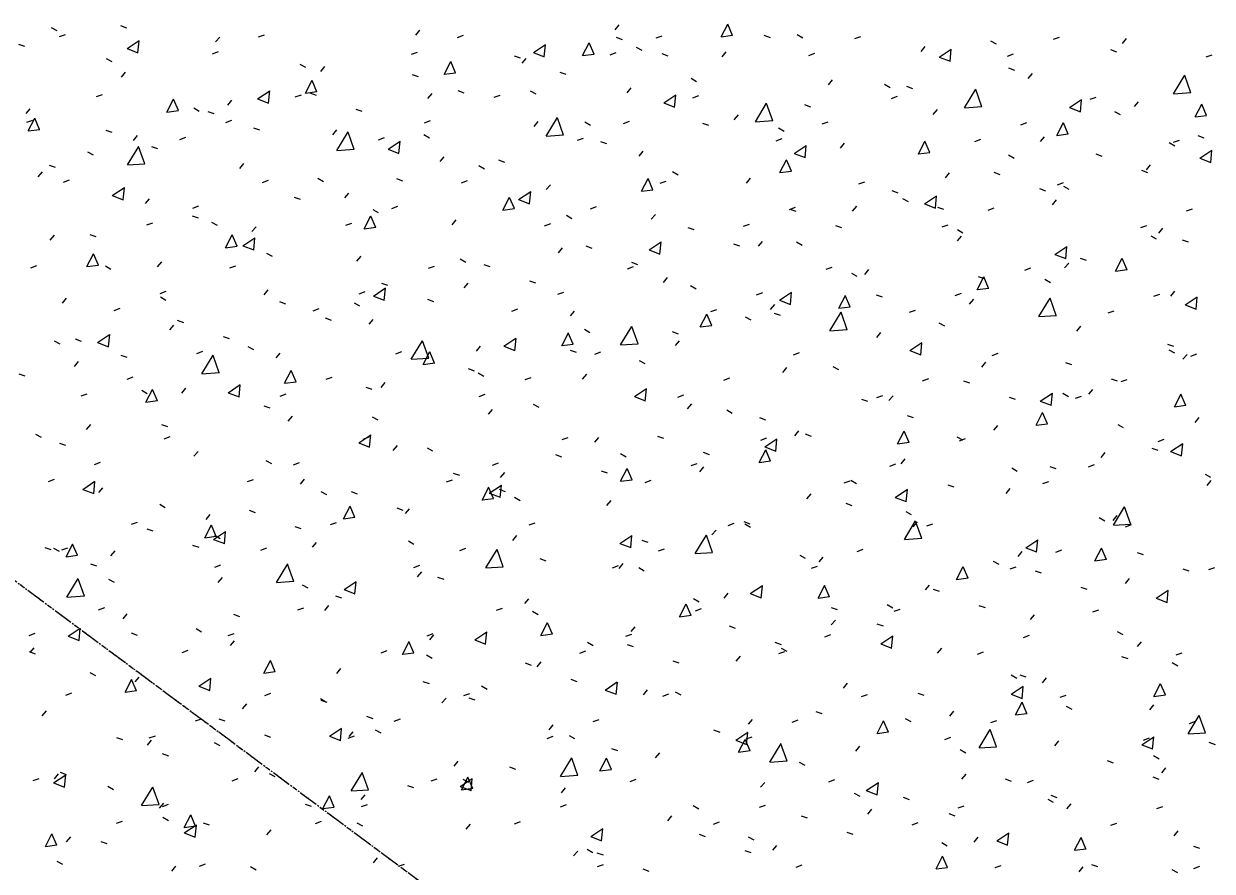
# Model space of a CAD drawing. Header units: centimetres. Extents: x -4512 to 25286, y -2765 to 13485.
# Drawn here: x 21274.1 to 21352, y 10781.6 to 10837 of the extents above; entities that cross this region are included whole.
import ezdxf

# ---------------------------------------------------------------- set-up
doc = ezdxf.new("R2010")
doc.units = ezdxf.units.CM
for name, pattern in [('Grundgrenze', [0.9, 0.4, -0.1, 0.1, -0.1, 0.1, -0.1]), ('Rasterlinie', [2.2225, 1.27, -0.3175, 0.3175, -0.3175]), ('Verdeckt 0_5', [0.10584, 0.05292, -0.05292])]:
    doc.linetypes.add(name, pattern=pattern)
for name, color, linetype, lineweight in [('A-ANNO-DIMS', 7, 'Continuous', 5), ('A-ANNO-DIMS-50', 7, 'Continuous', 5), ('A-FLOR', 7, 'Continuous', 9), ('A-FLOR-PATT', 7, 'Continuous', 9), ('S-GRID', 7, 'Continuous', 5)]:
    doc.layers.add(name, color=color, linetype=linetype, lineweight=lineweight)
doc.layers.add('A-DETL', color=251, linetype='Continuous', lineweight=9, true_color=0x4f4f4f)
doc.layers.add('C-PROP-LINE', color=96, linetype='Grundgrenze', lineweight=25, true_color=0x008000)
doc.styles.add('Arial Unicode MS_3', font='ARIALUNI.ttf', dxfattribs={"width": 0.8, "height": 9})
doc.dimstyles.new('M_1_100', dxfattribs={"dimscale": 30.48, "dimtxt": 9.052604, "dimasz": 0.098425, "dimexe": 0.246063, "dimexo": 0.0625, "dimgap": 0.032808, "dimtad": 1, "dimdec": 1, "dimrnd": 0.5, "dimdsep": 46, "dimtxsty": 'Arial Unicode MS_3', "dimblk1": 'OBLIQUE', "dimblk2": 'OBLIQUE', "dimsah": 1, "dimcen": 0.09, "dimazin": 0, "dimtfac": 1, "dimtdec": 4, "dimtix": 1, "dimtmove": 0, "dimatfit": 3, "dimfxl": 0.246063, "dimfxlon": 1, "dimtvp": 1, "dimtolj": 1, "dimtzin": 0, "dimlwd": 13, "dimlwe": 13, "dimarcsym": 2})

# ---------------------------------------------------------------- blocks, each defined once
blk = doc.blocks.new('FP_53-DD - FOK AF 300')
at = {"layer": 'A-FLOR-PATT', "color": 8, "lineweight": 5, "true_color": 0x787878}
for p, q in [((34599.312, 10836.771), (34599.677, 10836.564)), ((34603.848, 10836.889), (34604.243, 10836.749)), ((34636.226, 10836.617), (34636.493, 10836.938)), ((34643.172, 10836.146), (34643.607, 10836.988)), ((34643.926, 10836.237), (34643.605, 10836.977)), ((34599.857, 10836.161), (34600.251, 10836.306)), ((34610.077, 10835.814), (34610.345, 10836.135)), ((34612.884, 10836.142), (34613.277, 10836.287)), ((34623.185, 10836.256), (34623.453, 10836.577)), ((34625.904, 10836.115), (34626.298, 10836.26)), ((34636.305, 10836.118), (34636.701, 10835.977)), ((34638.919, 10836.081), (34639.313, 10836.225)), ((34643.172, 10836.147), (34643.928, 10836.249)), ((34645.979, 10836.256), (34646.375, 10836.115)), ((34648.151, 10836.294), (34648.515, 10836.087)), ((34651.928, 10836.038), (34652.321, 10836.182)), ((34664.932, 10835.988), (34665.325, 10836.131)), ((34669.446, 10835.715), (34669.714, 10836.035)), ((34597.157, 10835.669), (34597.553, 10835.529)), ((34604.278, 10835.38), (34605.071, 10835.907)), ((34604.278, 10835.38), (34604.99, 10835.106)), ((34604.99, 10835.094), (34605.071, 10835.896)), ((34609.87, 10835.035), (34610.264, 10835.18)), ((34622.893, 10835.01), (34623.286, 10835.154)), ((34630.877, 10835.119), (34631.669, 10835.646)), ((34631.589, 10834.833), (34631.669, 10835.634)), ((34634.103, 10834.922), (34634.539, 10835.765)), ((34634.857, 10835.014), (34634.536, 10835.755)), ((34637.615, 10835.478), (34637.979, 10835.271)), ((34643.243, 10834.851), (34643.51, 10835.171)), ((34656.274, 10835.2), (34656.542, 10835.52)), ((34657.452, 10834.826), (34658.243, 10835.352)), ((34658.163, 10834.539), (34658.244, 10835.34)), ((34660.814, 10835.892), (34661.178, 10835.685)), ((34668.668, 10835.32), (34669.063, 10835.178)), ((34602.907, 10834.737), (34603.272, 10834.531)), ((34625.031, 10833.695), (34625.467, 10834.538)), ((34625.785, 10833.787), (34625.465, 10834.527)), ((34629.623, 10834.908), (34630.018, 10834.767)), ((34630.144, 10834.421), (34630.412, 10834.741)), ((34630.877, 10835.119), (34631.589, 10834.845)), ((34634.103, 10834.924), (34634.859, 10835.026)), ((34635.909, 10834.977), (34636.302, 10835.122)), ((34639.299, 10835.05), (34639.694, 10834.909)), ((34648.92, 10834.937), (34649.313, 10835.081)), ((34657.452, 10834.826), (34658.163, 10834.551)), ((34661.924, 10834.889), (34662.317, 10835.032)), ((34674.923, 10834.833), (34675.316, 10834.976)), ((34603.904, 10833.507), (34604.172, 10833.828)), ((34615.591, 10834.362), (34615.955, 10834.155)), ((34616.954, 10833.881), (34617.222, 10834.201)), ((34622.938, 10833.696), (34623.334, 10833.555)), ((34625.031, 10833.697), (34625.787, 10833.799)), ((34632.617, 10833.841), (34633.012, 10833.7)), ((34661.993, 10834.12), (34662.388, 10833.979)), ((34663.287, 10833.427), (34663.555, 10833.747)), ((34672.795, 10832.424), (34673.53, 10833.639)), ((34673.932, 10832.487), (34673.527, 10833.626)), ((34615.957, 10832.464), (34616.392, 10833.306)), ((34616.711, 10832.556), (34616.39, 10833.296)), ((34641.206, 10833.439), (34641.571, 10833.232)), ((34650.197, 10833.01), (34650.465, 10833.33)), ((34653.873, 10833.042), (34654.237, 10832.835)), ((34655.316, 10832.919), (34655.711, 10832.778)), ((34602.267, 10832.24), (34602.661, 10832.384)), ((34606.878, 10831.228), (34607.314, 10832.071)), ((34607.633, 10831.321), (34607.312, 10832.061)), ((34612.824, 10832.091), (34613.617, 10832.618)), ((34612.824, 10832.091), (34613.536, 10831.817)), ((34613.536, 10831.805), (34613.617, 10832.607)), ((34615.293, 10832.22), (34615.687, 10832.365)), ((34615.956, 10832.465), (34616.712, 10832.568)), ((34616.252, 10832.482), (34616.648, 10832.341)), ((34623.975, 10832.12), (34624.243, 10832.441)), ((34625.934, 10832.63), (34626.329, 10832.489)), ((34628.313, 10832.192), (34628.707, 10832.337)), ((34630.667, 10832.62), (34631.032, 10832.413)), ((34637.016, 10832.482), (34637.284, 10832.802)), ((34639.416, 10831.821), (34640.208, 10832.347)), ((34640.128, 10831.535), (34640.209, 10832.336)), ((34641.328, 10832.157), (34641.721, 10832.301)), ((34654.336, 10832.114), (34654.729, 10832.258)), ((34659.11, 10831.51), (34659.845, 10832.726)), ((34660.247, 10831.573), (34659.842, 10832.713)), ((34665.985, 10831.519), (34666.776, 10832.044)), ((34666.696, 10831.232), (34666.776, 10832.033)), ((34667.339, 10832.063), (34667.732, 10832.207)), ((34672.795, 10832.425), (34673.935, 10832.501)), ((34597.668, 10831.126), (34597.937, 10831.447)), ((34606.878, 10831.23), (34607.635, 10831.333)), ((34608.637, 10831.496), (34609.002, 10831.289)), ((34609.565, 10831.265), (34609.96, 10831.125)), ((34610.868, 10831.678), (34611.136, 10831.999)), ((34619.248, 10831.416), (34619.644, 10831.276)), ((34639.416, 10831.822), (34640.128, 10831.547)), ((34645.418, 10830.587), (34646.153, 10831.803)), ((34646.556, 10830.651), (34646.15, 10831.79)), ((34648.638, 10831.715), (34649.033, 10831.574)), ((34657.066, 10831.065), (34657.333, 10831.385)), ((34659.11, 10831.511), (34660.25, 10831.588)), ((34665.985, 10831.52), (34666.696, 10831.244)), ((34668.931, 10831.275), (34669.295, 10831.067)), ((34670.238, 10831.581), (34670.505, 10831.9)), ((34674.207, 10830.907), (34674.642, 10831.748)), ((34674.96, 10830.998), (34674.639, 10831.738)), ((34597.706, 10830.562), (34598.1, 10830.707)), ((34597.797, 10829.989), (34598.233, 10830.832)), ((34598.552, 10830.082), (34598.231, 10830.822)), ((34610.735, 10830.545), (34611.128, 10830.69)), ((34623.757, 10830.521), (34624.151, 10830.665)), ((34630.935, 10830.285), (34631.203, 10830.606)), ((34631.719, 10829.655), (34632.455, 10830.872)), ((34632.858, 10829.72), (34632.452, 10830.859)), ((34634.259, 10830.582), (34634.624, 10830.376)), ((34636.774, 10830.489), (34637.167, 10830.633)), ((34641.959, 10830.509), (34642.354, 10830.368)), ((34644.034, 10830.716), (34644.301, 10831.036)), ((34645.418, 10830.588), (34646.559, 10830.665)), ((34649.785, 10830.449), (34650.178, 10830.593)), ((34662.79, 10830.401), (34663.183, 10830.544)), ((34665.148, 10829.697), (34665.583, 10830.538)), ((34665.901, 10829.788), (34665.58, 10830.528)), ((34674.207, 10830.909), (34674.962, 10831.009)), ((34597.797, 10829.99), (34598.554, 10830.094)), ((34602.875, 10830.046), (34603.271, 10829.906)), ((34612.561, 10830.201), (34612.957, 10830.06)), ((34617.745, 10829.745), (34618.013, 10830.066)), ((34618.014, 10828.714), (34618.75, 10829.932)), ((34619.153, 10828.78), (34618.747, 10829.919)), ((34623.718, 10829.759), (34624.083, 10829.552)), ((34631.719, 10829.656), (34632.861, 10829.734)), ((34646.93, 10830.19), (34647.294, 10829.983)), ((34665.148, 10829.699), (34665.903, 10829.8)), ((34604.301, 10827.764), (34605.038, 10828.982)), ((34604.695, 10829.372), (34604.963, 10829.692)), ((34605.441, 10827.83), (34605.035, 10828.969)), ((34605.873, 10828.983), (34606.268, 10828.842)), ((34607.721, 10829.438), (34608.115, 10829.583)), ((34620.745, 10829.416), (34621.139, 10829.56)), ((34621.369, 10828.8), (34622.161, 10829.327)), ((34622.081, 10828.514), (34622.161, 10829.315)), ((34633.763, 10829.385), (34634.157, 10829.53)), ((34635.277, 10829.301), (34635.672, 10829.16)), ((34646.776, 10829.347), (34647.169, 10829.491)), ((34647.954, 10828.522), (34648.746, 10829.047)), ((34648.666, 10828.235), (34648.746, 10829.036)), ((34650.989, 10828.875), (34651.257, 10829.195)), ((34656.086, 10828.483), (34656.521, 10829.324)), ((34656.839, 10828.574), (34656.518, 10829.314)), ((34659.782, 10829.301), (34660.175, 10829.445)), ((34664.079, 10829.293), (34664.346, 10829.613)), ((34672.519, 10829.233), (34672.884, 10829.025)), ((34672.783, 10829.248), (34673.176, 10829.391)), ((34674.377, 10829.684), (34674.771, 10829.543)), ((34601.682, 10828.627), (34602.047, 10828.42)), ((34618.013, 10828.715), (34619.156, 10828.794)), ((34621.369, 10828.8), (34622.081, 10828.526)), ((34624.767, 10827.985), (34625.035, 10828.306)), ((34637.808, 10828.347), (34638.076, 10828.667)), ((34647.955, 10828.522), (34648.666, 10828.247)), ((34656.086, 10828.485), (34656.841, 10828.586)), ((34661.992, 10828.428), (34662.356, 10828.221)), ((34667.703, 10828.487), (34668.098, 10828.345)), ((34674.516, 10828.211), (34675.307, 10828.735)), ((34674.516, 10828.211), (34675.227, 10827.935)), ((34675.227, 10827.923), (34675.307, 10828.723)), ((34599.182, 10827.763), (34599.578, 10827.622)), ((34604.301, 10827.765), (34605.444, 10827.844)), ((34611.659, 10827.543), (34611.927, 10827.864)), ((34627.311, 10827.723), (34627.676, 10827.516)), ((34628.594, 10828.091), (34628.989, 10827.95)), ((34647.021, 10827.265), (34647.456, 10828.106)), ((34647.021, 10827.267), (34647.776, 10827.368)), ((34647.774, 10827.356), (34647.453, 10828.096)), ((34670.694, 10827.415), (34671.089, 10827.274)), ((34671.03, 10827.447), (34671.297, 10827.767)), ((34598.459, 10826.99), (34598.728, 10827.311)), ((34600.117, 10826.642), (34600.511, 10826.787)), ((34613.145, 10826.625), (34613.539, 10826.769)), ((34616.767, 10826.895), (34617.132, 10826.689)), ((34621.909, 10826.878), (34622.305, 10826.737)), ((34626.167, 10826.6), (34626.561, 10826.744)), ((34637.953, 10826.043), (34638.388, 10826.884)), ((34638.706, 10826.135), (34638.385, 10826.874)), ((34639.183, 10826.567), (34639.577, 10826.711)), ((34639.985, 10827.335), (34640.35, 10827.128)), ((34644.826, 10826.581), (34645.093, 10826.902)), ((34652.194, 10826.526), (34652.587, 10826.67)), ((34657.858, 10826.931), (34658.125, 10827.251)), ((34661.028, 10827.287), (34661.423, 10827.146)), ((34665.198, 10826.477), (34665.591, 10826.621)), ((34603.309, 10825.763), (34604.102, 10826.29)), ((34604.022, 10825.477), (34604.102, 10826.279)), ((34618.536, 10825.61), (34618.804, 10825.931)), ((34629.912, 10825.507), (34630.704, 10826.034)), ((34630.624, 10825.222), (34630.704, 10826.022)), ((34631.727, 10826.151), (34631.994, 10826.471)), ((34637.952, 10826.044), (34638.708, 10826.146)), ((34654.351, 10826.085), (34654.746, 10825.944)), ((34664.02, 10826.216), (34664.415, 10826.075)), ((34665.581, 10826.387), (34665.946, 10826.18)), ((34603.309, 10825.763), (34604.021, 10825.489)), ((34605.486, 10825.237), (34605.754, 10825.558)), ((34608.586, 10824.95), (34608.98, 10825.094)), ((34615.223, 10825.663), (34615.618, 10825.522)), ((34621.611, 10824.928), (34622.004, 10825.072)), ((34628.882, 10824.816), (34629.317, 10825.658)), ((34629.635, 10824.909), (34629.314, 10825.648)), ((34629.912, 10825.508), (34630.624, 10825.233)), ((34634.629, 10824.898), (34635.023, 10825.042)), ((34651.781, 10824.741), (34652.049, 10825.062)), ((34655.051, 10825.579), (34655.415, 10825.372)), ((34656.491, 10825.22), (34657.282, 10825.745)), ((34656.491, 10825.22), (34657.202, 10824.945)), ((34657.203, 10824.933), (34657.283, 10825.734)), ((34664.872, 10825.16), (34665.139, 10825.48)), ((34608.535, 10824.446), (34608.93, 10824.305)), ((34619.807, 10823.586), (34620.243, 10824.428)), ((34620.561, 10823.679), (34620.24, 10824.418)), ((34620.361, 10824.861), (34620.726, 10824.655)), ((34628.881, 10824.818), (34629.637, 10824.92)), ((34633.038, 10824.478), (34633.403, 10824.271)), ((34638.6, 10824.213), (34638.868, 10824.533)), ((34647.642, 10824.86), (34648.035, 10825.004)), ((34647.672, 10824.88), (34648.067, 10824.739)), ((34657.344, 10825.015), (34657.739, 10824.874)), ((34660.649, 10824.815), (34661.042, 10824.958)), ((34673.65, 10824.761), (34674.043, 10824.905)), ((34605.573, 10823.842), (34605.967, 10823.987)), ((34609.814, 10824.03), (34610.179, 10823.823)), ((34612.451, 10823.409), (34612.719, 10823.729)), ((34618.599, 10823.822), (34618.992, 10823.966)), ((34619.807, 10823.588), (34620.563, 10823.69)), ((34625.559, 10823.851), (34625.827, 10824.172)), ((34631.618, 10823.794), (34632.012, 10823.938)), ((34640.992, 10823.674), (34641.387, 10823.533)), ((34644.633, 10823.759), (34645.026, 10823.903)), ((34650.666, 10823.812), (34651.061, 10823.671)), ((34657.641, 10823.715), (34658.034, 10823.859)), ((34658.642, 10823.539), (34659.006, 10823.332)), ((34670.644, 10823.664), (34671.036, 10823.807)), ((34671.823, 10823.314), (34672.09, 10823.634)), ((34599.251, 10822.856), (34599.519, 10823.177)), ((34601.845, 10823.226), (34602.24, 10823.086)), ((34610.73, 10822.351), (34611.165, 10823.194)), ((34611.484, 10822.444), (34611.163, 10823.184)), ((34611.858, 10822.477), (34612.65, 10823.004)), ((34612.57, 10822.192), (34612.651, 10822.993)), ((34638.454, 10822.213), (34639.246, 10822.739)), ((34639.166, 10821.927), (34639.246, 10822.727)), ((34645.618, 10822.448), (34645.886, 10822.768)), ((34648.108, 10822.727), (34648.473, 10822.52)), ((34658.651, 10822.798), (34658.918, 10823.118)), ((34671.303, 10823.134), (34671.667, 10822.927)), ((34673.354, 10822.875), (34673.749, 10822.734)), ((34601.65, 10821.113), (34602.085, 10821.956)), ((34602.404, 10821.206), (34602.083, 10821.946)), ((34610.73, 10822.353), (34611.486, 10822.456)), ((34611.858, 10822.477), (34612.57, 10822.203)), ((34613.409, 10821.997), (34613.774, 10821.79)), ((34632.519, 10822.018), (34632.787, 10822.338)), ((34634.31, 10822.465), (34634.705, 10822.324)), ((34638.454, 10822.213), (34639.166, 10821.938)), ((34643.986, 10822.606), (34644.381, 10822.465)), ((34665.026, 10821.916), (34665.817, 10822.441)), ((34665.026, 10821.916), (34665.737, 10821.641)), ((34665.738, 10821.629), (34665.817, 10822.429)), ((34597.968, 10821.045), (34598.362, 10821.19)), ((34601.649, 10821.115), (34602.406, 10821.218)), ((34602.859, 10821.162), (34603.224, 10820.955)), ((34606.278, 10821.103), (34606.546, 10821.423)), ((34610.998, 10821.03), (34611.392, 10821.175)), ((34619.329, 10821.477), (34619.596, 10821.797)), ((34624.022, 10821.008), (34624.415, 10821.152)), ((34626.09, 10821.618), (34626.455, 10821.412)), ((34627.626, 10821.254), (34628.022, 10821.113)), ((34637.305, 10821.398), (34637.7, 10821.258)), ((34665.665, 10821.027), (34665.932, 10821.347)), ((34666.68, 10821.677), (34667.075, 10821.536)), ((34668.998, 10820.819), (34669.432, 10821.659)), ((34669.751, 10820.909), (34669.43, 10821.649)), ((34637.04, 10820.977), (34637.433, 10821.121)), ((34639.393, 10820.08), (34639.661, 10820.4)), ((34650.052, 10820.939), (34650.445, 10821.083)), ((34651.7, 10820.689), (34652.065, 10820.482)), ((34652.574, 10820.609), (34652.842, 10820.929)), ((34659.937, 10819.605), (34660.371, 10820.446)), ((34660.004, 10820.477), (34660.399, 10820.335)), ((34660.69, 10819.697), (34660.369, 10820.436)), ((34663.058, 10820.893), (34663.451, 10821.036)), ((34668.998, 10820.82), (34669.753, 10820.921)), ((34613.243, 10819.275), (34613.511, 10819.596)), ((34620.405, 10819.189), (34621.197, 10819.716)), ((34620.941, 10820.041), (34621.337, 10819.9)), ((34621.117, 10818.904), (34621.197, 10819.705)), ((34626.351, 10819.718), (34626.619, 10820.039)), ((34630.622, 10820.188), (34631.017, 10820.048)), ((34641.164, 10819.873), (34641.529, 10819.666)), ((34659.937, 10819.607), (34660.692, 10819.708)), ((34664.364, 10820.289), (34664.729, 10820.081)), ((34600.043, 10818.722), (34600.311, 10819.043)), ((34606.439, 10819.355), (34606.833, 10819.5)), ((34606.455, 10819.13), (34606.821, 10818.924)), ((34614.254, 10818.825), (34614.65, 10818.685)), ((34619.465, 10819.335), (34619.859, 10819.48)), ((34620.405, 10819.189), (34621.117, 10818.915)), ((34623.937, 10818.976), (34624.333, 10818.835)), ((34632.485, 10819.308), (34632.879, 10819.452)), ((34645.5, 10819.273), (34645.893, 10819.417)), ((34646.994, 10818.916), (34647.786, 10819.441)), ((34646.994, 10818.916), (34647.706, 10818.641)), ((34647.706, 10818.63), (34647.786, 10819.43)), ((34650.873, 10818.388), (34651.307, 10819.229)), ((34651.626, 10818.48), (34651.305, 10819.219)), ((34653.327, 10819.274), (34653.722, 10819.133)), ((34658.508, 10819.23), (34658.901, 10819.373)), ((34659.444, 10818.666), (34659.712, 10818.986)), ((34663.982, 10817.844), (34664.716, 10819.059)), ((34665.12, 10817.907), (34664.713, 10819.046)), ((34671.511, 10819.179), (34671.904, 10819.322)), ((34672.617, 10819.182), (34672.884, 10819.502)), ((34673.56, 10818.61), (34674.35, 10819.134)), ((34674.271, 10818.323), (34674.351, 10819.123)), ((34603.425, 10818.247), (34603.819, 10818.392)), ((34616.453, 10818.229), (34616.846, 10818.374)), ((34619.139, 10818.756), (34619.505, 10818.55)), ((34629.474, 10818.204), (34629.868, 10818.348)), ((34633.312, 10817.885), (34633.58, 10818.205)), ((34642.49, 10818.171), (34642.884, 10818.315)), ((34646.412, 10818.316), (34646.679, 10818.636)), ((34646.648, 10818.069), (34647.043, 10817.928)), ((34650.291, 10816.922), (34651.026, 10818.137)), ((34650.872, 10818.39), (34651.628, 10818.492)), ((34651.429, 10816.986), (34651.022, 10818.124)), ((34655.5, 10818.13), (34655.893, 10818.273)), ((34668.505, 10818.081), (34668.898, 10818.224)), ((34673.56, 10818.61), (34674.271, 10818.335)), ((34607.071, 10816.97), (34607.339, 10817.29)), ((34607.566, 10817.607), (34607.961, 10817.467)), ((34617.251, 10817.761), (34617.647, 10817.621)), ((34620.121, 10817.344), (34620.389, 10817.664)), ((34641.805, 10817.167), (34642.24, 10818.008)), ((34641.805, 10817.169), (34642.56, 10817.271)), ((34642.559, 10817.259), (34642.237, 10817.998)), ((34644.757, 10817.836), (34645.122, 10817.629)), ((34657.425, 10817.44), (34657.789, 10817.233)), ((34663.982, 10817.845), (34665.122, 10817.921)), ((34602.343, 10816.15), (34603.136, 10816.677)), ((34603.056, 10815.865), (34603.137, 10816.666)), ((34610.563, 10816.544), (34610.959, 10816.404)), ((34632.735, 10815.942), (34633.169, 10816.783)), ((34633.488, 10816.034), (34633.167, 10816.773)), ((34634.218, 10817.016), (34634.583, 10816.81)), ((34636.593, 10815.991), (34637.328, 10817.207)), ((34637.731, 10816.056), (34637.325, 10817.194)), ((34639.967, 10816.862), (34640.362, 10816.721)), ((34650.29, 10816.923), (34651.432, 10817)), ((34653.368, 10816.477), (34653.636, 10816.797)), ((34666.459, 10816.896), (34666.726, 10817.216)), ((34599.5, 10816.261), (34599.865, 10816.055)), ((34600.875, 10816.387), (34601.271, 10816.247)), ((34602.343, 10816.15), (34603.056, 10815.876)), ((34612.187, 10815.892), (34612.553, 10815.685)), ((34622.888, 10815.05), (34623.624, 10816.267)), ((34624.027, 10815.116), (34623.62, 10816.254)), ((34627.145, 10815.586), (34627.412, 10815.906)), ((34628.95, 10815.9), (34629.742, 10816.426)), ((34628.95, 10815.9), (34629.662, 10815.626)), ((34629.663, 10815.614), (34629.743, 10816.415)), ((34632.734, 10815.943), (34633.49, 10816.046)), ((34636.592, 10815.992), (34637.734, 10816.07)), ((34640.187, 10815.948), (34640.454, 10816.268)), ((34655.533, 10815.617), (34656.324, 10816.142)), ((34656.245, 10815.331), (34656.325, 10816.131)), ((34672.393, 10816.047), (34672.788, 10815.906)), ((34600.836, 10814.589), (34601.104, 10814.91)), ((34603.874, 10815.325), (34604.27, 10815.185)), ((34608.851, 10815.437), (34609.245, 10815.582)), ((34609.176, 10814.101), (34609.913, 10815.319)), ((34610.316, 10814.168), (34609.909, 10815.306)), ((34614.036, 10815.143), (34614.304, 10815.463)), ((34621.877, 10815.417), (34622.271, 10815.561)), ((34622.887, 10815.052), (34624.03, 10815.13)), ((34623.661, 10814.712), (34624.096, 10815.554)), ((34624.415, 10814.805), (34624.094, 10815.544)), ((34633.285, 10815.652), (34633.68, 10815.512)), ((34634.897, 10815.389), (34635.29, 10815.533)), ((34637.812, 10814.981), (34638.177, 10814.774)), ((34647.911, 10815.353), (34648.304, 10815.497)), ((34655.533, 10815.617), (34656.245, 10815.342)), ((34660.919, 10815.309), (34661.312, 10815.453)), ((34672.484, 10815.675), (34672.849, 10815.468)), ((34673.411, 10815.051), (34673.678, 10815.371)), ((34673.921, 10815.257), (34674.314, 10815.401)), ((34609.176, 10814.103), (34610.319, 10814.182)), ((34614.585, 10813.479), (34615.02, 10814.321)), ((34615.339, 10813.572), (34615.017, 10814.311)), ((34623.661, 10814.714), (34624.417, 10814.817)), ((34626.601, 10814.441), (34626.996, 10814.3)), ((34627.27, 10814.157), (34627.635, 10813.951)), ((34647.206, 10814.184), (34647.473, 10814.504)), ((34650.483, 10814.59), (34650.848, 10814.383)), ((34660.238, 10814.535), (34660.506, 10814.854)), ((34665.718, 10814.848), (34666.113, 10814.707)), ((34597.183, 10814.104), (34597.578, 10813.964)), ((34604.292, 10813.761), (34604.686, 10813.906)), ((34610.894, 10812.867), (34611.687, 10813.394)), ((34611.607, 10812.582), (34611.687, 10813.383)), ((34614.584, 10813.481), (34615.341, 10813.584)), ((34617.32, 10813.744), (34617.714, 10813.888)), ((34620.915, 10813.212), (34621.183, 10813.532)), ((34630.342, 10813.719), (34630.735, 10813.863)), ((34634.106, 10813.753), (34634.374, 10814.073)), ((34643.358, 10813.686), (34643.751, 10813.83)), ((34656.368, 10813.645), (34656.762, 10813.789)), ((34659.042, 10813.647), (34659.437, 10813.506)), ((34668.711, 10813.778), (34669.106, 10813.637)), ((34669.373, 10813.597), (34669.766, 10813.74)), ((34601.278, 10812.653), (34601.672, 10812.798)), ((34605.233, 10813.025), (34605.599, 10812.818)), ((34605.505, 10812.241), (34605.94, 10813.084)), ((34606.259, 10812.334), (34605.938, 10813.074)), ((34607.864, 10812.837), (34608.132, 10813.158)), ((34610.894, 10812.867), (34611.607, 10812.594)), ((34614.307, 10812.638), (34614.701, 10812.782)), ((34619.915, 10813.227), (34620.31, 10813.086)), ((34627.331, 10812.615), (34627.724, 10812.759)), ((34637.494, 10812.608), (34638.286, 10813.134)), ((34637.495, 10812.608), (34638.206, 10812.334)), ((34638.207, 10812.322), (34638.286, 10813.123)), ((34640.348, 10812.584), (34640.742, 10812.728)), ((34653.36, 10812.545), (34653.754, 10812.689)), ((34654.163, 10812.346), (34654.43, 10812.666)), ((34662.035, 10812.578), (34662.43, 10812.437)), ((34664.071, 10812.317), (34664.861, 10812.841)), ((34664.782, 10812.03), (34664.862, 10812.83)), ((34665.547, 10812.83), (34665.911, 10812.623)), ((34666.366, 10812.499), (34666.759, 10812.642)), ((34667.253, 10812.765), (34667.52, 10813.085)), ((34672.852, 10811.944), (34673.285, 10812.784)), ((34673.604, 10812.035), (34673.283, 10812.774)), ((34605.505, 10812.243), (34606.261, 10812.346)), ((34613.227, 10812.01), (34613.623, 10811.87)), ((34630.865, 10812.123), (34631.23, 10811.917)), ((34640.981, 10811.817), (34641.248, 10812.137)), ((34652.364, 10812.444), (34652.759, 10812.303)), ((34664.071, 10812.317), (34664.782, 10812.042)), ((34672.851, 10811.946), (34673.606, 10812.047)), ((34614.83, 10811.011), (34615.098, 10811.331)), ((34620.32, 10811.296), (34620.685, 10811.089)), ((34627.939, 10811.454), (34628.206, 10811.775)), ((34643.539, 10811.737), (34643.904, 10811.53)), ((34645.685, 10811.238), (34646.08, 10811.097)), ((34655.358, 10811.376), (34655.753, 10811.235)), ((34663.791, 10810.732), (34664.225, 10811.572)), ((34664.544, 10810.823), (34664.223, 10811.562)), ((34674.206, 10810.921), (34674.473, 10811.241)), ((34601.63, 10810.457), (34601.898, 10810.778)), ((34606.538, 10810.792), (34606.934, 10810.652)), ((34648, 10810.054), (34648.268, 10810.374)), ((34654.727, 10809.516), (34655.161, 10810.357)), ((34655.48, 10809.607), (34655.159, 10810.346)), ((34661.033, 10810.404), (34661.3, 10810.724)), ((34663.791, 10810.734), (34664.546, 10810.835)), ((34669.138, 10810.791), (34669.502, 10810.584)), ((34598.278, 10810.155), (34598.643, 10809.949)), ((34599.848, 10809.571), (34600.244, 10809.431)), ((34606.705, 10809.845), (34607.099, 10809.989)), ((34619.444, 10809.583), (34620.236, 10810.109)), ((34619.444, 10809.583), (34620.156, 10809.309)), ((34619.733, 10809.827), (34620.126, 10809.971)), ((34620.156, 10809.298), (34620.236, 10810.098)), ((34632.754, 10809.801), (34633.148, 10809.945)), ((34634.9, 10809.622), (34635.168, 10809.942)), ((34639.003, 10810.03), (34639.399, 10809.89)), ((34645.77, 10809.767), (34646.163, 10809.911)), ((34646.037, 10809.315), (34646.829, 10809.84)), ((34646.749, 10809.029), (34646.829, 10809.829)), ((34648.679, 10810.171), (34649.075, 10810.03)), ((34654.727, 10809.518), (34655.482, 10809.619)), ((34658.607, 10809.983), (34658.972, 10809.776)), ((34658.78, 10809.726), (34659.173, 10809.87)), ((34671.784, 10809.677), (34672.177, 10809.82)), ((34672.606, 10809.014), (34673.397, 10809.538)), ((34673.318, 10808.727), (34673.397, 10809.527)), ((34608.658, 10808.706), (34608.926, 10809.027)), ((34621.709, 10809.081), (34621.977, 10809.401)), ((34623.916, 10809.263), (34624.281, 10809.057)), ((34632.321, 10808.82), (34632.716, 10808.68)), ((34636.594, 10808.881), (34636.959, 10808.675)), ((34641.999, 10808.964), (34642.394, 10808.824)), ((34645.66, 10808.296), (34646.095, 10809.137)), ((34646.037, 10809.315), (34646.749, 10809.04)), ((34646.414, 10808.387), (34646.092, 10809.126)), ((34668.048, 10808.635), (34668.316, 10808.955)), ((34671.373, 10809.242), (34671.768, 10809.101)), ((34672.606, 10809.014), (34673.318, 10808.739)), ((34602.146, 10808.168), (34602.54, 10808.313)), ((34613.368, 10808.432), (34613.734, 10808.226)), ((34615.175, 10808.153), (34615.569, 10808.298)), ((34628.199, 10808.131), (34628.593, 10808.275)), ((34636.591, 10807.071), (34637.025, 10807.912)), ((34641.217, 10808.1), (34641.611, 10808.244)), ((34641.776, 10807.687), (34642.043, 10808.007)), ((34645.66, 10808.297), (34646.416, 10808.399)), ((34654.229, 10808.062), (34654.623, 10808.206)), ((34654.958, 10808.216), (34655.225, 10808.536)), ((34662.199, 10807.945), (34662.564, 10807.738)), ((34664.698, 10808.042), (34665.093, 10807.901)), ((34667.236, 10808.016), (34667.629, 10808.159)), ((34599.131, 10807.06), (34599.525, 10807.204)), ((34612.163, 10807.047), (34612.556, 10807.191)), ((34615.624, 10806.88), (34615.892, 10807.201)), ((34625.188, 10807.026), (34625.581, 10807.171)), ((34625.636, 10807.608), (34626.032, 10807.467)), ((34628.733, 10807.324), (34629.001, 10807.644)), ((34635.317, 10807.755), (34635.712, 10807.615)), ((34636.59, 10807.073), (34637.346, 10807.175)), ((34637.344, 10807.163), (34637.023, 10807.902)), ((34638.207, 10806.998), (34638.601, 10807.142)), ((34651.666, 10807.133), (34652.031, 10806.926)), ((34674.861, 10807.541), (34675.226, 10807.334)), ((34601.381, 10806.541), (34602.174, 10807.068)), ((34601.381, 10806.541), (34602.094, 10806.268)), ((34602.094, 10806.256), (34602.174, 10807.057)), ((34602.424, 10806.326), (34602.692, 10806.647)), ((34616.965, 10806.401), (34617.331, 10806.195)), ((34618.95, 10806.393), (34619.346, 10806.253)), ((34627.518, 10805.843), (34627.953, 10806.684)), ((34628.272, 10805.935), (34627.95, 10806.674)), ((34627.992, 10806.296), (34628.784, 10806.822)), ((34628.633, 10806.544), (34629.028, 10806.403)), ((34628.704, 10806.011), (34628.784, 10806.811)), ((34651.221, 10806.962), (34651.614, 10807.105)), ((34654.578, 10806.019), (34655.369, 10806.544)), ((34655.29, 10805.733), (34655.37, 10806.533)), ((34658.021, 10806.841), (34658.417, 10806.7)), ((34661.829, 10806.275), (34662.096, 10806.595)), ((34664.229, 10806.917), (34664.622, 10807.061)), ((34675.002, 10806.792), (34675.269, 10807.112)), ((34627.518, 10805.845), (34628.274, 10805.947)), ((34627.992, 10806.296), (34628.704, 10806.022)), ((34629.647, 10806.024), (34630.012, 10805.817)), ((34635.695, 10805.492), (34635.963, 10805.812)), ((34648.795, 10805.924), (34649.063, 10806.244)), ((34651.343, 10805.637), (34651.738, 10805.496)), ((34654.578, 10806.019), (34655.29, 10805.744)), ((34606.415, 10805.566), (34606.78, 10805.359)), ((34609.453, 10804.576), (34609.721, 10804.896)), ((34612.262, 10805.177), (34612.658, 10805.036)), ((34618.442, 10804.61), (34618.877, 10805.452)), ((34619.196, 10804.703), (34618.875, 10805.442)), ((34621.947, 10805.33), (34622.343, 10805.19)), ((34622.504, 10804.951), (34622.772, 10805.271)), ((34655.259, 10805.097), (34655.624, 10804.89)), ((34668.844, 10804.507), (34669.111, 10804.826)), ((34668.862, 10804.188), (34669.595, 10805.402)), ((34669.999, 10804.251), (34669.592, 10805.389)), ((34604.56, 10804.253), (34604.954, 10804.398)), ((34609.363, 10803.374), (34609.798, 10804.216)), ((34610.118, 10803.467), (34609.796, 10804.206)), ((34615.26, 10804.114), (34615.656, 10803.974)), ((34617.589, 10804.238), (34617.983, 10804.382)), ((34618.442, 10804.612), (34619.198, 10804.715)), ((34630.613, 10804.214), (34631.006, 10804.359)), ((34643.63, 10804.183), (34644.024, 10804.327)), ((34644.663, 10804.431), (34645.058, 10804.29)), ((34644.723, 10804.281), (34645.088, 10804.074)), ((34655.171, 10803.266), (34655.905, 10804.481)), ((34655.753, 10804.087), (34656.02, 10804.407)), ((34656.309, 10803.331), (34655.902, 10804.468)), ((34656.642, 10804.144), (34657.035, 10804.288)), ((34667.924, 10804.698), (34668.289, 10804.491)), ((34668.861, 10804.189), (34670.002, 10804.265)), ((34669.648, 10804.097), (34670.041, 10804.241)), ((34605.573, 10803.958), (34605.968, 10803.817)), ((34609.363, 10803.376), (34610.12, 10803.479)), ((34609.934, 10803.262), (34610.727, 10803.788)), ((34609.934, 10803.262), (34610.647, 10802.988)), ((34610.013, 10803.536), (34610.378, 10803.33)), ((34610.647, 10802.977), (34610.727, 10803.777)), ((34629.529, 10803.194), (34629.796, 10803.514)), ((34636.538, 10803.008), (34637.33, 10803.533)), ((34637.25, 10802.722), (34637.33, 10803.522)), ((34641.474, 10802.336), (34642.208, 10803.552)), ((34642.612, 10802.401), (34642.205, 10803.539)), ((34642.571, 10803.557), (34642.838, 10803.877)), ((34655.171, 10803.268), (34656.312, 10803.345)), ((34663.118, 10802.721), (34663.909, 10803.246)), ((34598.881, 10802.736), (34599.277, 10802.596)), ((34599.46, 10802.697), (34599.825, 10802.491)), ((34600, 10802.576), (34600.394, 10802.721)), ((34600.281, 10802.133), (34600.717, 10802.975)), ((34601.036, 10802.227), (34600.714, 10802.965)), ((34603.219, 10802.196), (34603.487, 10802.517)), ((34608.571, 10802.896), (34608.967, 10802.756)), ((34613.032, 10802.564), (34613.425, 10802.708)), ((34616.42, 10802.75), (34616.687, 10803.071)), ((34622.698, 10803.163), (34623.063, 10802.957)), ((34626.057, 10802.544), (34626.451, 10802.688)), ((34627.769, 10801.397), (34628.505, 10802.613)), ((34628.908, 10801.463), (34628.501, 10802.6)), ((34636.538, 10803.008), (34637.25, 10802.734)), ((34637.981, 10803.222), (34638.377, 10803.082)), ((34639.077, 10802.516), (34639.47, 10802.66)), ((34652.091, 10802.48), (34652.484, 10802.624)), ((34662.625, 10802.146), (34662.892, 10802.466)), ((34663.118, 10802.721), (34663.83, 10802.447)), ((34663.83, 10802.435), (34663.909, 10803.234)), ((34665.099, 10802.436), (34665.492, 10802.58)), ((34667.648, 10801.863), (34668.082, 10802.703)), ((34668.401, 10801.954), (34668.079, 10802.693)), ((34600.281, 10802.135), (34601.038, 10802.238)), ((34631.298, 10802.011), (34631.694, 10801.871)), ((34636.491, 10801.363), (34636.759, 10801.683)), ((34641.473, 10802.338), (34642.615, 10802.415)), ((34648.317, 10802.246), (34648.682, 10802.039)), ((34649.591, 10801.795), (34649.859, 10802.115)), ((34660.986, 10801.851), (34661.351, 10801.645)), ((34667.648, 10801.864), (34668.403, 10801.966)), ((34670.415, 10802.418), (34670.81, 10802.276)), ((34601.881, 10801.676), (34602.277, 10801.536)), ((34610.019, 10801.457), (34610.412, 10801.602)), ((34614.059, 10800.449), (34614.794, 10801.666)), ((34615.198, 10800.515), (34614.791, 10801.653)), ((34623.046, 10801.439), (34623.439, 10801.583)), ((34623.3, 10800.821), (34623.567, 10801.142)), ((34627.769, 10801.398), (34628.911, 10801.477)), ((34636.067, 10801.413), (34636.46, 10801.557)), ((34637.778, 10801.426), (34638.143, 10801.219)), ((34649.083, 10801.379), (34649.476, 10801.523)), ((34658.585, 10800.648), (34659.019, 10801.488)), ((34659.338, 10800.739), (34659.016, 10801.478)), ((34662.092, 10801.337), (34662.485, 10801.481)), ((34663.739, 10801.217), (34664.134, 10801.076)), ((34673.408, 10801.348), (34673.803, 10801.207)), ((34675.096, 10801.288), (34675.489, 10801.431)), ((34600.341, 10799.492), (34601.077, 10800.709)), ((34601.481, 10799.559), (34601.074, 10800.696)), ((34603.059, 10800.668), (34603.424, 10800.462)), ((34610.248, 10800.446), (34610.516, 10800.766)), ((34614.058, 10800.45), (34615.201, 10800.529)), ((34615.747, 10800.3), (34616.112, 10800.094)), ((34618.486, 10799.98), (34619.278, 10800.507)), ((34619.199, 10799.695), (34619.278, 10800.495)), ((34624.613, 10800.798), (34625.009, 10800.658)), ((34645.083, 10799.717), (34645.874, 10800.243)), ((34645.795, 10799.432), (34645.875, 10800.231)), ((34649.519, 10799.428), (34649.953, 10800.269)), ((34650.272, 10799.52), (34649.951, 10800.259)), ((34656.55, 10799.959), (34656.817, 10800.278)), ((34658.585, 10800.649), (34659.34, 10800.751)), ((34666.733, 10800.149), (34667.128, 10800.008)), ((34669.641, 10800.379), (34669.908, 10800.698)), ((34600.341, 10799.493), (34601.484, 10799.573)), ((34617.926, 10799.583), (34618.322, 10799.443)), ((34618.486, 10799.98), (34619.198, 10799.707)), ((34630.325, 10799.065), (34630.592, 10799.386)), ((34641.373, 10799.393), (34641.738, 10799.186)), ((34643.367, 10799.429), (34643.635, 10799.749)), ((34645.083, 10799.717), (34645.795, 10799.443)), ((34649.519, 10799.43), (34650.274, 10799.532)), ((34657.062, 10800.015), (34657.457, 10799.874)), ((34671.656, 10799.422), (34672.447, 10799.946)), ((34671.656, 10799.422), (34672.368, 10799.147)), ((34672.368, 10799.135), (34672.447, 10799.934)), ((34602.416, 10798.662), (34602.81, 10798.807)), ((34615.447, 10798.649), (34615.84, 10798.794)), ((34617.215, 10798.621), (34617.483, 10798.942)), ((34628.472, 10798.628), (34628.865, 10798.773)), ((34630.832, 10798.569), (34631.197, 10798.362)), ((34640.45, 10798.205), (34640.884, 10799.046)), ((34641.204, 10798.297), (34640.882, 10799.036)), ((34641.491, 10798.6), (34641.884, 10798.744)), ((34650.383, 10798.811), (34650.779, 10798.67)), ((34654.046, 10799.003), (34654.41, 10798.796)), ((34654.505, 10798.563), (34654.898, 10798.707)), ((34660.057, 10798.948), (34660.452, 10798.807)), ((34667.512, 10798.519), (34667.905, 10798.662)), ((34604.015, 10798.067), (34604.283, 10798.387)), ((34611.238, 10798.366), (34611.634, 10798.226)), ((34631.378, 10796.978), (34631.812, 10797.819)), ((34632.132, 10797.07), (34631.81, 10797.809)), ((34640.45, 10798.207), (34641.205, 10798.309)), ((34650.388, 10797.667), (34650.655, 10797.987)), ((34663.422, 10798.019), (34663.689, 10798.338)), ((34597.855, 10796.985), (34598.249, 10797.13)), ((34600.421, 10796.936), (34601.214, 10797.464)), ((34601.135, 10796.652), (34601.214, 10797.452)), ((34604.548, 10797.146), (34604.944, 10797.006)), ((34608.795, 10797.435), (34609.16, 10797.229)), ((34610.889, 10796.975), (34611.282, 10797.12)), ((34623.916, 10796.957), (34624.31, 10797.102)), ((34624.096, 10796.693), (34624.364, 10797.013)), ((34627.036, 10796.697), (34627.828, 10797.223)), ((34627.749, 10796.412), (34627.828, 10797.211)), ((34631.378, 10796.979), (34632.134, 10797.082)), ((34636.938, 10796.932), (34637.331, 10797.076)), ((34637.287, 10797.235), (34637.555, 10797.555)), ((34643.703, 10797.604), (34644.098, 10797.463)), ((34649.953, 10796.898), (34650.347, 10797.042)), ((34653.378, 10797.744), (34653.774, 10797.603)), ((34669.111, 10797.245), (34669.476, 10797.039)), ((34600.421, 10796.936), (34601.134, 10796.663)), ((34611.044, 10796.317), (34611.312, 10796.638)), ((34622.303, 10795.746), (34622.737, 10796.587)), ((34623.057, 10795.839), (34622.735, 10796.577)), ((34627.036, 10796.697), (34627.748, 10796.423)), ((34634.428, 10796.537), (34634.793, 10796.33)), ((34637.021, 10796.395), (34637.416, 10796.254)), ((34646.699, 10796.538), (34647.094, 10796.398)), ((34653.626, 10796.425), (34654.418, 10796.95)), ((34653.627, 10796.425), (34654.338, 10796.15)), ((34654.339, 10796.139), (34654.418, 10796.938)), ((34662.963, 10796.857), (34663.356, 10797.001)), ((34670.438, 10796.251), (34670.705, 10796.571)), ((34597.857, 10795.924), (34598.253, 10795.784)), ((34597.926, 10795.861), (34598.194, 10796.181)), ((34607.875, 10795.868), (34608.269, 10796.013)), ((34620.904, 10795.852), (34621.298, 10795.997)), ((34622.302, 10795.748), (34623.059, 10795.851)), ((34623.883, 10795.709), (34624.248, 10795.503)), ((34633.927, 10795.829), (34634.321, 10795.973)), ((34644.164, 10795.301), (34644.431, 10795.621)), ((34646.945, 10795.797), (34647.338, 10795.941)), ((34647.103, 10796.151), (34647.468, 10795.945)), ((34657.347, 10795.831), (34657.614, 10796.151)), ((34659.956, 10795.758), (34660.349, 10795.902)), ((34669.398, 10795.616), (34669.793, 10795.475)), ((34672.962, 10795.711), (34673.355, 10795.854)), ((34613.225, 10794.51), (34613.659, 10795.352)), ((34613.979, 10794.603), (34613.657, 10795.342)), ((34618.012, 10794.493), (34618.279, 10794.813)), ((34630.337, 10795.183), (34630.733, 10795.043)), ((34631.121, 10794.938), (34631.389, 10795.258)), ((34640.017, 10795.33), (34640.413, 10795.19)), ((34672.704, 10795.208), (34673.068, 10795.002)), ((34601.84, 10794.568), (34602.206, 10794.362)), ((34604.144, 10793.271), (34604.578, 10794.113)), ((34604.898, 10793.364), (34604.576, 10794.103)), ((34604.811, 10793.939), (34605.079, 10794.259)), ((34608.977, 10793.66), (34609.769, 10794.187)), ((34609.69, 10793.376), (34609.77, 10794.175)), ((34613.224, 10794.512), (34613.981, 10794.615)), ((34623.652, 10793.97), (34624.047, 10793.83)), ((34633.334, 10794.12), (34633.73, 10793.979)), ((34635.585, 10793.411), (34636.376, 10793.937)), ((34636.297, 10793.126), (34636.377, 10793.926)), ((34662.173, 10794.4), (34662.538, 10794.193)), ((34662.722, 10794.416), (34663.117, 10794.275)), ((34664.219, 10793.892), (34664.486, 10794.211)), ((34600.272, 10793.073), (34600.666, 10793.218)), ((34604.143, 10793.272), (34604.9, 10793.376)), ((34608.977, 10793.66), (34609.69, 10793.387)), ((34613.305, 10793.062), (34613.698, 10793.207)), ((34626.332, 10793.044), (34626.725, 10793.188)), ((34627.48, 10793.678), (34627.846, 10793.472)), ((34635.585, 10793.411), (34636.297, 10793.138)), ((34638.085, 10793.108), (34638.352, 10793.428)), ((34639.353, 10793.017), (34639.746, 10793.161)), ((34640.159, 10793.298), (34640.524, 10793.091)), ((34651.185, 10793.54), (34651.452, 10793.86)), ((34652.368, 10792.983), (34652.761, 10793.127)), ((34656.044, 10793.213), (34656.44, 10793.072)), ((34662.168, 10793.13), (34662.959, 10793.655)), ((34662.169, 10793.13), (34662.88, 10792.856)), ((34662.88, 10792.844), (34662.959, 10793.643)), ((34671.508, 10792.998), (34671.941, 10793.837)), ((34672.261, 10793.089), (34671.939, 10793.827)), ((34611.841, 10792.19), (34612.109, 10792.51)), ((34616.933, 10792.847), (34617.298, 10792.641)), ((34616.964, 10792.754), (34617.36, 10792.614)), ((34624.893, 10792.565), (34625.16, 10792.886)), ((34626.649, 10792.907), (34627.045, 10792.767)), ((34662.446, 10791.783), (34662.879, 10792.623)), ((34663.199, 10791.875), (34662.877, 10792.613)), ((34665.377, 10792.941), (34665.77, 10793.085)), ((34665.767, 10792.364), (34666.131, 10792.158)), ((34671.236, 10792.125), (34671.503, 10792.445)), ((34671.508, 10792.999), (34672.263, 10793.1)), ((34598.722, 10791.733), (34598.99, 10792.053)), ((34619.963, 10791.692), (34620.359, 10791.552)), ((34649.365, 10792.008), (34649.761, 10791.867)), ((34658.144, 10791.705), (34658.411, 10792.024)), ((34662.445, 10791.785), (34663.201, 10791.886)), ((34673.749, 10790.541), (34674.482, 10791.754)), ((34674.886, 10790.605), (34674.478, 10791.741)), ((34608.746, 10791.387), (34609.14, 10791.532)), ((34610.276, 10791.536), (34610.672, 10791.396)), ((34617.531, 10790.382), (34618.323, 10790.908)), ((34618.244, 10790.097), (34618.323, 10790.897)), ((34620.531, 10790.818), (34620.896, 10790.612)), ((34621.775, 10791.372), (34622.169, 10791.517)), ((34631.919, 10790.811), (34632.186, 10791.131)), ((34634.799, 10791.349), (34635.192, 10791.493)), ((34642.684, 10790.8), (34643.08, 10790.66)), ((34644.961, 10791.175), (34645.229, 10791.494)), ((34647.816, 10791.318), (34648.21, 10791.462)), ((34653.381, 10790.565), (34653.814, 10791.405)), ((34654.134, 10790.657), (34653.812, 10791.395)), ((34655.233, 10791.552), (34655.598, 10791.345)), ((34660.059, 10789.621), (34660.792, 10790.835)), ((34661.196, 10789.685), (34660.789, 10790.822)), ((34660.828, 10791.279), (34661.221, 10791.423)), ((34673.834, 10791.232), (34674.227, 10791.376)), ((34603.585, 10790.316), (34603.981, 10790.176)), ((34605.608, 10789.811), (34605.876, 10790.132)), ((34605.733, 10790.28), (34606.127, 10790.425)), ((34613.275, 10790.475), (34613.671, 10790.335)), ((34617.531, 10790.382), (34618.244, 10790.109)), ((34618.763, 10790.267), (34619.157, 10790.411)), ((34618.809, 10790.366), (34619.076, 10790.686)), ((34631.788, 10790.245), (34632.182, 10790.39)), ((34633.214, 10790.442), (34633.579, 10790.235)), ((34644.132, 10790.124), (34644.923, 10790.649)), ((34644.132, 10790.124), (34644.844, 10789.85)), ((34644.312, 10789.343), (34644.746, 10790.183)), ((34645.066, 10789.435), (34644.744, 10790.173)), ((34644.807, 10790.216), (34645.201, 10790.36)), ((34644.844, 10789.839), (34644.924, 10790.638)), ((34653.38, 10790.567), (34654.136, 10790.669)), ((34657.821, 10790.18), (34658.214, 10790.323)), ((34665.017, 10789.766), (34665.284, 10790.086)), ((34670.709, 10789.834), (34671.499, 10790.358)), ((34670.828, 10790.135), (34671.221, 10790.278)), ((34671.421, 10789.548), (34671.5, 10790.346)), ((34673.748, 10790.543), (34674.889, 10790.619)), ((34606.585, 10789.256), (34606.981, 10789.116)), ((34609.981, 10789.982), (34610.346, 10789.776)), ((34636.002, 10789.59), (34636.397, 10789.45)), ((34638.882, 10788.981), (34639.15, 10789.301)), ((34644.312, 10789.344), (34645.068, 10789.447)), ((34646.362, 10788.692), (34647.096, 10789.906)), ((34647.5, 10788.757), (34647.093, 10789.893)), ((34651.983, 10789.414), (34652.25, 10789.734)), ((34658.828, 10789.518), (34659.193, 10789.311)), ((34660.058, 10789.622), (34661.199, 10789.699)), ((34670.709, 10789.834), (34671.421, 10789.559)), ((34675.117, 10789.995), (34675.512, 10789.854)), ((34625.69, 10788.439), (34625.958, 10788.759)), ((34632.658, 10787.754), (34633.393, 10788.969)), ((34633.797, 10787.819), (34633.39, 10788.956)), ((34635.241, 10788.116), (34635.675, 10788.957)), ((34635.995, 10788.209), (34635.673, 10788.947)), ((34646.361, 10788.693), (34647.503, 10788.771)), ((34648.291, 10788.701), (34648.657, 10788.495)), ((34668.443, 10788.796), (34668.838, 10788.655)), ((34671.494, 10789.12), (34671.859, 10788.913)), ((34599.465, 10787.336), (34600.258, 10787.863)), ((34599.519, 10787.606), (34599.787, 10787.926)), ((34599.894, 10788.034), (34600.29, 10787.895)), ((34600.178, 10787.052), (34600.258, 10787.852)), ((34612.638, 10788.063), (34612.906, 10788.383)), ((34613.58, 10787.954), (34613.945, 10787.749)), ((34618.948, 10786.806), (34619.683, 10788.022)), ((34620.088, 10786.873), (34619.68, 10788.009)), ((34626.167, 10786.886), (34626.601, 10787.727)), ((34626.921, 10786.978), (34626.598, 10787.717)), ((34629.317, 10788.379), (34629.713, 10788.238)), ((34632.658, 10787.755), (34633.8, 10787.833)), ((34635.241, 10788.118), (34635.997, 10788.22)), ((34658.942, 10787.579), (34659.21, 10787.899)), ((34671.437, 10787.729), (34671.832, 10787.588)), ((34672.034, 10788), (34672.301, 10788.319)), ((34598.129, 10787.484), (34598.523, 10787.629)), ((34599.465, 10787.336), (34600.178, 10787.063)), ((34603.027, 10787.115), (34603.392, 10786.909)), ((34605.231, 10785.85), (34605.967, 10787.066)), ((34606.371, 10785.917), (34605.964, 10787.054)), ((34611.163, 10787.476), (34611.557, 10787.62)), ((34622.632, 10787.164), (34623.027, 10787.024)), ((34624.192, 10787.46), (34624.586, 10787.604)), ((34626.083, 10787.101), (34626.875, 10787.627)), ((34626.083, 10787.102), (34626.796, 10786.828)), ((34626.166, 10786.888), (34626.922, 10786.99)), ((34626.266, 10787.583), (34626.631, 10787.377)), ((34626.796, 10786.817), (34626.875, 10787.616)), ((34632.716, 10786.685), (34632.984, 10787.005)), ((34637.215, 10787.436), (34637.608, 10787.58)), ((34645.76, 10787.049), (34646.027, 10787.369)), ((34650.232, 10787.404), (34650.625, 10787.548)), ((34652.678, 10786.835), (34653.469, 10787.359)), ((34653.39, 10786.549), (34653.469, 10787.348)), ((34661.766, 10787.595), (34662.162, 10787.454)), ((34663.243, 10787.364), (34663.636, 10787.508)), ((34617.089, 10785.651), (34617.524, 10786.492)), ((34617.843, 10785.744), (34617.521, 10786.482)), ((34618.948, 10786.808), (34620.091, 10786.887)), ((34619.607, 10786.24), (34619.874, 10786.56)), ((34651.887, 10786.668), (34652.252, 10786.462)), ((34652.678, 10786.835), (34653.39, 10786.56)), ((34655.088, 10786.391), (34655.484, 10786.251)), ((34664.557, 10786.275), (34664.922, 10786.068)), ((34664.761, 10786.528), (34665.156, 10786.387)), ((34605.231, 10785.851), (34606.374, 10785.931)), ((34606.405, 10785.685), (34606.673, 10786.005)), ((34606.605, 10785.801), (34606.999, 10785.945)), ((34615.944, 10785.948), (34616.34, 10785.808)), ((34617.089, 10785.653), (34617.845, 10785.756)), ((34619.636, 10785.788), (34620.029, 10785.932)), ((34632.661, 10785.767), (34633.054, 10785.911)), ((34641.348, 10785.848), (34641.713, 10785.642)), ((34645.68, 10785.738), (34646.073, 10785.882)), ((34652.782, 10785.289), (34653.049, 10785.609)), ((34658.694, 10785.702), (34659.087, 10785.845)), ((34665.816, 10785.641), (34666.083, 10785.961)), ((34671.701, 10785.657), (34672.094, 10785.801)), ((34603.591, 10784.693), (34603.985, 10784.838)), ((34606.627, 10785.089), (34606.993, 10784.883)), ((34608.009, 10784.413), (34608.443, 10785.254)), ((34608.023, 10784.063), (34608.815, 10784.589)), ((34608.763, 10784.506), (34608.441, 10785.244)), ((34608.736, 10783.778), (34608.815, 10784.578)), ((34609.255, 10784.729), (34609.651, 10784.589)), ((34616.623, 10784.682), (34617.017, 10784.826)), ((34619.316, 10784.722), (34619.682, 10784.516)), ((34626.489, 10784.313), (34626.756, 10784.633)), ((34629.65, 10784.663), (34630.044, 10784.807)), ((34639.681, 10784.856), (34639.948, 10785.176)), ((34642.671, 10784.637), (34643.064, 10784.781)), ((34648.408, 10785.185), (34648.804, 10785.045)), ((34655.686, 10784.602), (34656.079, 10784.746)), ((34658.084, 10785.326), (34658.479, 10785.185)), ((34668.695, 10784.56), (34669.088, 10784.703)), ((34598.925, 10783.17), (34599.36, 10784.011)), ((34599.68, 10783.263), (34599.358, 10784.001)), ((34600.317, 10783.479), (34600.585, 10783.8)), ((34608.008, 10784.414), (34608.765, 10784.518)), ((34608.023, 10784.063), (34608.736, 10783.79)), ((34613.436, 10783.937), (34613.704, 10784.257)), ((34634.634, 10783.819), (34635.426, 10784.345)), ((34634.634, 10783.819), (34635.347, 10783.546)), ((34635.347, 10783.534), (34635.426, 10784.333)), ((34641.727, 10783.977), (34642.123, 10783.837)), ((34644.945, 10783.817), (34645.31, 10783.61)), ((34651.405, 10784.121), (34651.8, 10783.98)), ((34661.222, 10783.543), (34662.013, 10784.068)), ((34661.934, 10783.257), (34662.013, 10784.056)), ((34672.833, 10783.876), (34673.1, 10784.195)), ((34598.925, 10783.172), (34599.682, 10783.275)), ((34602.564, 10783.508), (34602.96, 10783.369)), ((34646.558, 10782.924), (34646.826, 10783.244)), ((34657.618, 10783.428), (34657.983, 10783.222)), ((34659.741, 10783.455), (34660.008, 10783.774)), ((34661.222, 10783.543), (34661.934, 10783.269)), ((34666.309, 10782.925), (34667.065, 10783.026)), ((34666.31, 10782.923), (34666.743, 10783.763)), ((34667.063, 10783.015), (34666.741, 10783.753)), ((34674.104, 10783.199), (34674.499, 10783.058)), ((34620.405, 10782.114), (34620.673, 10782.434)), ((34633.515, 10782.559), (34633.782, 10782.879)), ((34634.403, 10782.993), (34634.768, 10782.787)), ((34635.044, 10782.767), (34635.44, 10782.627)), ((34644.724, 10782.914), (34645.12, 10782.773)), ((34657.245, 10781.706), (34657.678, 10782.546)), ((34657.998, 10781.798), (34657.676, 10782.536)), ((34599.672, 10782.221), (34600.038, 10782.015)), ((34607.204, 10781.559), (34607.471, 10781.879)), ((34609.023, 10781.89), (34609.417, 10782.035)), ((34612.365, 10781.859), (34612.731, 10781.653)), ((34622.053, 10781.877), (34622.447, 10782.021)), ((34635.078, 10781.855), (34635.471, 10781.999)), ((34638.042, 10781.704), (34638.437, 10781.564)), ((34648.097, 10781.826), (34648.49, 10781.97)), ((34657.245, 10781.708), (34658, 10781.809)), ((34661.11, 10781.789), (34661.503, 10781.932)), ((34666.615, 10781.517), (34666.882, 10781.836)), ((34667.429, 10781.999), (34667.824, 10781.858)), ((34672.685, 10781.673), (34673.05, 10781.467)), ((34674.117, 10781.744), (34674.51, 10781.887))]:
    blk.add_line(p, q, dxfattribs=at)
blk = doc.blocks.new('Family - ___-3356438-DD - FOK AF 300')
at = {"layer": 'C-PROP-LINE', "color": 1, "true_color": 0xff0000}
blk.add_arc((31751.085, 12946.577), 4399.161, 307.081801, 334.045003, dxfattribs=at)
blk = doc.blocks.new('Family - ___-4252337-DD - FOK AF 300')
at = {"layer": 'C-PROP-LINE', "color": 5, "lineweight": 35, "true_color": 0x0000ff}
blk.add_arc((31751.085, 12946.577), 4399.161, 307.081801, 334.045003, dxfattribs=at)
blk = doc.blocks.new('DIMBLOCK27-DD - FOK AF 300')
at = {"layer": 'A-ANNO-DIMS-50', "lineweight": 13}
for p, q in [((23387.219, 12863.386), (23381.196, 12867.855)), ((23387.219, 12863.386), (23386.908, 12865.485)), ((21152.443, 9850.934), (23387.219, 12863.386)), ((23387.219, 12863.386), (23387.53, 12861.288)), ((23387.219, 12863.386), (23393.243, 12858.918)), ((21152.443, 9850.934), (21146.419, 9855.402)), ((21152.443, 9850.934), (21152.132, 9853.032)), ((21152.443, 9850.934), (21152.754, 9848.835)), ((21152.443, 9850.934), (21158.466, 9846.465))]:
    blk.add_line(p, q, dxfattribs=at)
at = {"layer": 'A-ANNO-DIMS-50', "color": 0, "lineweight": 13, "insert": (22252.254, 11354.753), "char_height": 9, "width": 29.77301, "attachment_point": 1, "rotation": 53.43027, "line_spacing_factor": 1.117605, "style": 'Arial Unicode MS_3'}
blk.add_mtext('3.751', dxfattribs=at)
blk = doc.blocks.new('_Oblique')
at = {"color": 0, "linetype": 'ByBlock', "lineweight": -2}
blk.add_line((-0.5, -0.5), (0.5, 0.5), dxfattribs=at)

msp = doc.modelspace()

# ---------------------------------------------------------------- linework, layer by layer
at = {"layer": 'A-DETL', "color": 7, "linetype": 'Verdeckt 0_5', "lineweight": 5}
msp.add_line((20779.043, 11167.422), (21360.51, 10736.062), dxfattribs=at)
at = {"layer": 'S-GRID', "linetype": 'Rasterlinie'}
msp.add_line((20076.702, 11688.451), (21669.8, 10506.618), dxfattribs=at)

# ---------------------------------------------------------------- block references
at = {"layer": 'A-FLOR', "color": 254, "lineweight": 5, "true_color": 0xcfcfcf}
msp.add_blockref('FP_53-DD - FOK AF 300', (-13323.377, 0), dxfattribs=at)
at = {"layer": 'C-PROP-LINE', "color": 5, "lineweight": 35, "true_color": 0x0000ff}
msp.add_blockref('Family - ___-4252337-DD - FOK AF 300', (-13323.377, 0), dxfattribs=at)
at = {"layer": 'C-PROP-LINE', "color": 1, "true_color": 0xff0000}
msp.add_blockref('Family - ___-3356438-DD - FOK AF 300', (-13323.377, 0), dxfattribs=at)

# ---------------------------------------------------------------- dimensions: what is measured, and where the dimension line sits
at = {"layer": 'A-ANNO-DIMS', "lineweight": 13}
dim = msp.add_linear_dim(base=(23387.219, 12863.386), p1=(21146.419, 9855.402), p2=(23381.196, 12867.855), angle=53.43027, dimstyle='M_1_100', override={"dimpost": '<>', "dimfxl": 3750.879752}, dxfattribs=at)
dim.commit()
dim.dimension.update_dxf_attribs({"geometry": 'DIMBLOCK27-DD - FOK AF 300', "text_midpoint": (22265.335, 11360.496)})

doc.saveas('drawing.dxf')
